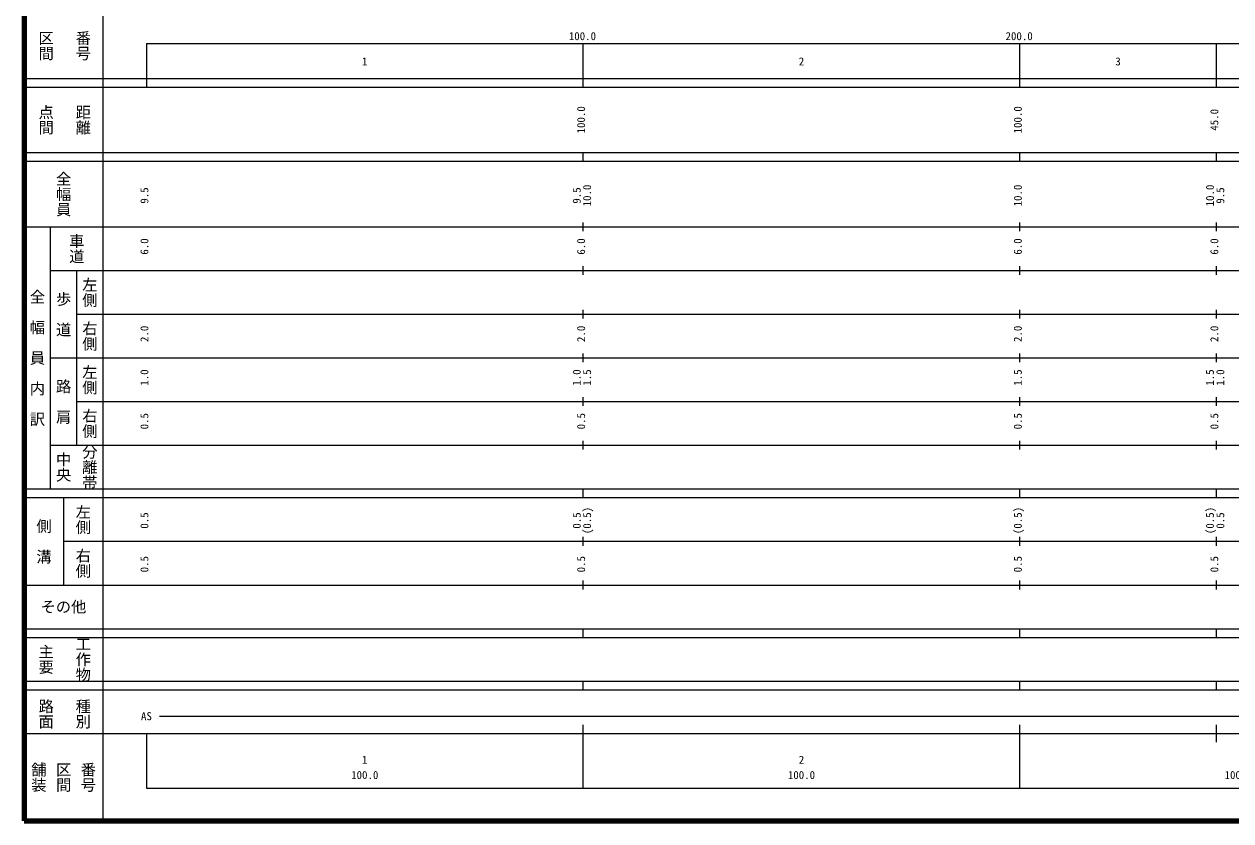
# Model space of a CAD drawing. Units: millimetres on the paper, enlarged 1000 times. Extents: x 40000 to 680000, y 20000 to 380000.
# Drawn here: x 40000 to 316328, y 20000 to 202409 of the extents above; entities that cross this region are included whole.
import ezdxf
from ezdxf.enums import TextEntityAlignment as Align

# ---------------------------------------------------------------- set-up
doc = ezdxf.new("R2010")
doc.units = ezdxf.units.MM
doc.header["$LTSCALE"] = 1000
doc.layers.add('M-TTL', color=2, linetype='Continuous', lineweight=140)
doc.layers.add('M-TTL-BAND', color=7, linetype='Continuous', lineweight=25)
doc.styles.add('@ＭＳ ゴシック', font='')
doc.styles.add('ＭＳ ゴシック', font='')
doc.styles.get('@ＭＳ ゴシック').set_extended_font_data('@MS Gothic')
doc.styles.get('ＭＳ ゴシック').set_extended_font_data('MS Gothic')

msp = doc.modelspace()

# ---------------------------------------------------------------- linework, layer by layer
at = {"layer": 'M-TTL'}
for p, q in [((40000, 380000), (40000, 20000)), ((40000, 20000), (680000, 20000))]:
    msp.add_line(p, q, dxfattribs=at)
at = {"layer": 'M-TTL-BAND'}
for p, q in [((58000, 370000), (58000, 20000)), ((68000, 198000), (579000, 198000)), ((68000, 198000), (68000, 188000)), ((168000, 188000), (168000, 198000)), ((268000, 188000), (268000, 198000)), ((313000, 188000), (313000, 198000)), ((40000, 190000), (579000, 190000)), ((40000, 188000), (579000, 188000)), ((40000, 173000), (579000, 173000)), ((168000, 171000), (168000, 173000)), ((268000, 171000), (268000, 173000)), ((313000, 171000), (313000, 173000)), ((40000, 171000), (579000, 171000)), ((40000, 156000), (579000, 156000)), ((46000, 96000), (46000, 156000)), ((168000, 155000), (168000, 157000)), ((268000, 155000), (268000, 157000)), ((313000, 155000), (313000, 157000)), ((168000, 145000), (168000, 147000)), ((268000, 145000), (268000, 147000)), ((313000, 145000), (313000, 147000)), ((46000, 146000), (579000, 146000)), ((52000, 146000), (52000, 106000)), ((52000, 136000), (579000, 136000)), ((168000, 135000), (168000, 137000)), ((268000, 135000), (268000, 137000)), ((313000, 135000), (313000, 137000)), ((46000, 126000), (579000, 126000)), ((168000, 125000), (168000, 127000)), ((268000, 125000), (268000, 127000)), ((313000, 125000), (313000, 127000)), ((168000, 115000), (168000, 117000)), ((268000, 115000), (268000, 117000)), ((313000, 115000), (313000, 117000)), ((52000, 116000), (579000, 116000)), ((46000, 106000), (579000, 106000)), ((168000, 105000), (168000, 107000)), ((268000, 105000), (268000, 107000)), ((313000, 105000), (313000, 107000)), ((40000, 96000), (579000, 96000)), ((40000, 94000), (579000, 94000)), ((49000, 94000), (49000, 74000)), ((168000, 94000), (168000, 96000)), ((268000, 94000), (268000, 96000)), ((313000, 94000), (313000, 96000)), ((49000, 84000), (579000, 84000)), ((168000, 83000), (168000, 85000)), ((268000, 83000), (268000, 85000)), ((313000, 83000), (313000, 85000)), ((168000, 73000), (168000, 75000)), ((268000, 73000), (268000, 75000)), ((313000, 73000), (313000, 75000)), ((40000, 74000), (579000, 74000)), ((40000, 64000), (579000, 64000)), ((168000, 62000), (168000, 64000)), ((268000, 62000), (268000, 64000)), ((313000, 62000), (313000, 64000)), ((40000, 62000), (579000, 62000)), ((40000, 52000), (579000, 52000)), ((40000, 50000), (579000, 50000)), ((168000, 50000), (168000, 52000)), ((268000, 50000), (268000, 52000)), ((313000, 50000), (313000, 52000)), ((71000, 44000), (565000, 44000)), ((168000, 27500), (168000, 42000)), ((268000, 27500), (268000, 42000)), ((313000, 38000), (313000, 42000)), ((40000, 40000), (579000, 40000)), ((68000, 40000), (68000, 27500)), ((68000, 27500), (579000, 27500))]:
    msp.add_line(p, q, dxfattribs=at)

# ---------------------------------------------------------------- texts
at = {"layer": 'M-TTL-BAND', "style": '@ＭＳ ゴシック'}
for s, p in [('区間', (45000, 197500)), ('番号', (53500, 197500)), ('点間', (45000, 180500)), ('距離', (53500, 180500)), ('全幅員', (49000, 163500)), ('車道', (52000, 151000)), ('左側', (55000, 141000)), ('全\u3000幅\u3000員\u3000内\u3000訳', (43000, 126000)), ('歩\u3000道', (49000, 136000)), ('右側', (55000, 131000)), ('左側', (55000, 121000)), ('路\u3000肩', (49000, 116000)), ('右側', (55000, 111000)), ('分離帯', (55000, 101000)), ('中央', (49000, 101000)), ('左側', (53500, 89000)), ('側\u3000溝', (44500, 84000)), ('右側', (53500, 79000)), ('工作物', (53500, 57000)), ('主要', (45000, 57000)), ('路面', (45000, 44500)), ('種別', (53500, 44500)), ('舗装', (43333, 30000)), ('番号', (54667, 30000)), ('区間', (49000, 30000))]:
    msp.add_text(s, height=2566, rotation=270, dxfattribs=at).set_placement(p, align=Align.MIDDLE_CENTER)
at = {"layer": 'M-TTL-BAND', "style": 'ＭＳ ゴシック'}
for s, p in [('100.0', (167844, 198195)), ('200.0', (267844, 198195)), ('1', (118000, 192405)), ('2', (218000, 192405)), ('3', (290500, 192405)), ('AS', (68000, 42500)), ('1', (118000, 32523)), ('2', (218000, 32523)), ('100.0', (118000, 29033)), ('100.0', (218000, 29033)), ('100.0', (318000, 29033))]:
    msp.add_text(s, height=1833, dxfattribs=at).set_placement(p, align=Align.BOTTOM_CENTER)
for s, p in [('100.0', (169000, 180500)), ('100.0', (269000, 180500)), ('45.0', (314000, 180500)), ('9.5', (69000, 163174)), ('9.5', (168000, 163174)), ('10.0', (170370, 163174)), ('10.0', (269000, 163174)), ('10.0', (313000, 163174)), ('9.5', (315370, 163174)), ('6.0', (69000, 151500)), ('6.0', (169000, 151500)), ('6.0', (269000, 151500)), ('6.0', (314000, 151500)), ('2.0', (69000, 131500)), ('2.0', (169000, 131500)), ('2.0', (269000, 131500)), ('2.0', (314000, 131500)), ('1.0', (69000, 121500)), ('1.0', (168000, 121500)), ('1.5', (170370, 121500)), ('1.5', (269000, 121500)), ('1.5', (313000, 121500)), ('1.0', (315370, 121500)), ('0.5', (69000, 111500)), ('0.5', (169000, 111500)), ('0.5', (269000, 111500)), ('0.5', (314000, 111500)), ('(0.5)', (170370, 88764)), ('(0.5)', (269000, 88764)), ('(0.5)', (313000, 88764)), ('0.5', (69000, 88764)), ('0.5', (168000, 88764)), ('0.5', (315370, 88764)), ('0.5', (69000, 78764)), ('0.5', (169000, 78764)), ('0.5', (269000, 78764)), ('0.5', (314000, 78764))]:
    msp.add_text(s, height=1833, rotation=90, dxfattribs=at).set_placement(p, align=Align.BOTTOM_CENTER)
msp.add_text('その他', height=2566, dxfattribs=at).set_placement((49000, 69000), align=Align.MIDDLE_CENTER)

doc.saveas('drawing.dxf')
